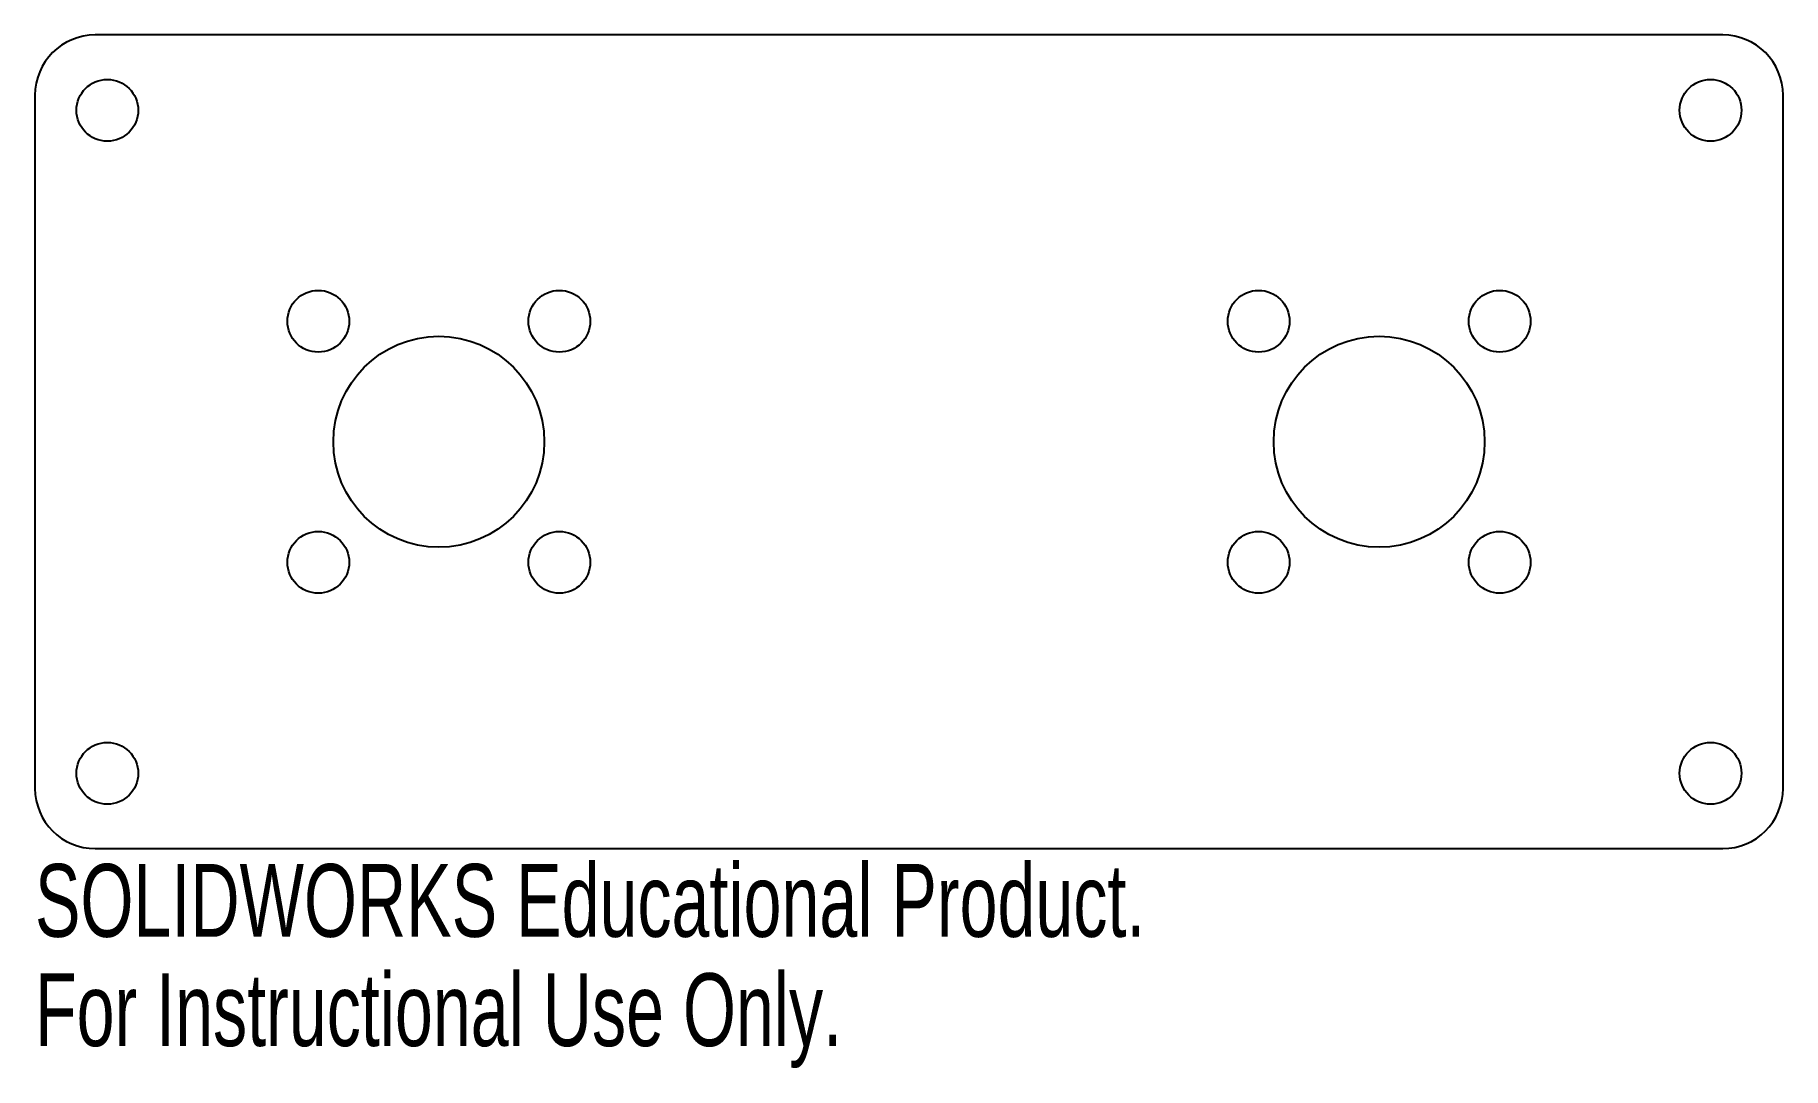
# Model space of a CAD drawing. Header units: millimetres. Extents: x -58 to 58, y -42 to 27.
import ezdxf

# ---------------------------------------------------------------- set-up
doc = ezdxf.new("R2010")
doc.units = ezdxf.units.MM
doc.styles.add('SLDTEXTSTYLE0', font='TXT', dxfattribs={"width": 0.7})

msp = doc.modelspace()

# ---------------------------------------------------------------- linework, layer by layer
at = {"color": 7, "linetype": 'Continuous', "lineweight": 25}
for p, q in [((54, 27), (-54, 27)), ((-58, 23), (-58, -23)), ((58, -23), (58, 23)), ((-54, -27), (54, -27))]:
    msp.add_line(p, q, dxfattribs=at)
for centre, radius in [((-53.2, 22), 2.05), ((53.19, 22), 2.05), ((-39.2, 8), 2.05), ((-23.2, 8), 2.05), ((23.2, 8), 2.05), ((39.2, 8), 2.05), ((-31.2, 0), 7), ((31.2, 0), 7), ((-39.2, -8), 2.05), ((-23.2, -8), 2.05), ((23.2, -8), 2.05), ((39.2, -8), 2.05), ((-53.2, -22), 2.05), ((53.19, -22), 2.05)]:
    msp.add_circle(centre, radius, dxfattribs=at)
for centre, start, end in [((-54, 23), 90, 180), ((54, 23), 0, 90), ((-54, -23), 180, 270), ((54, -23), 270, 0)]:
    msp.add_arc(centre, 4, start, end, dxfattribs=at)

# ---------------------------------------------------------------- texts
at = {"color": 7, "linetype": 'Continuous', "char_height": 4.8336, "attachment_point": 1, "style": 'SLDTEXTSTYLE0'}
for s, insert in [('SOLIDWORKS Educational Product.', (-58, -28.02)), ('For Instructional Use Only.', (-58, -35.27))]:
    msp.add_mtext(s, dxfattribs=dict(at, insert=insert))

doc.saveas('drawing.dxf')
